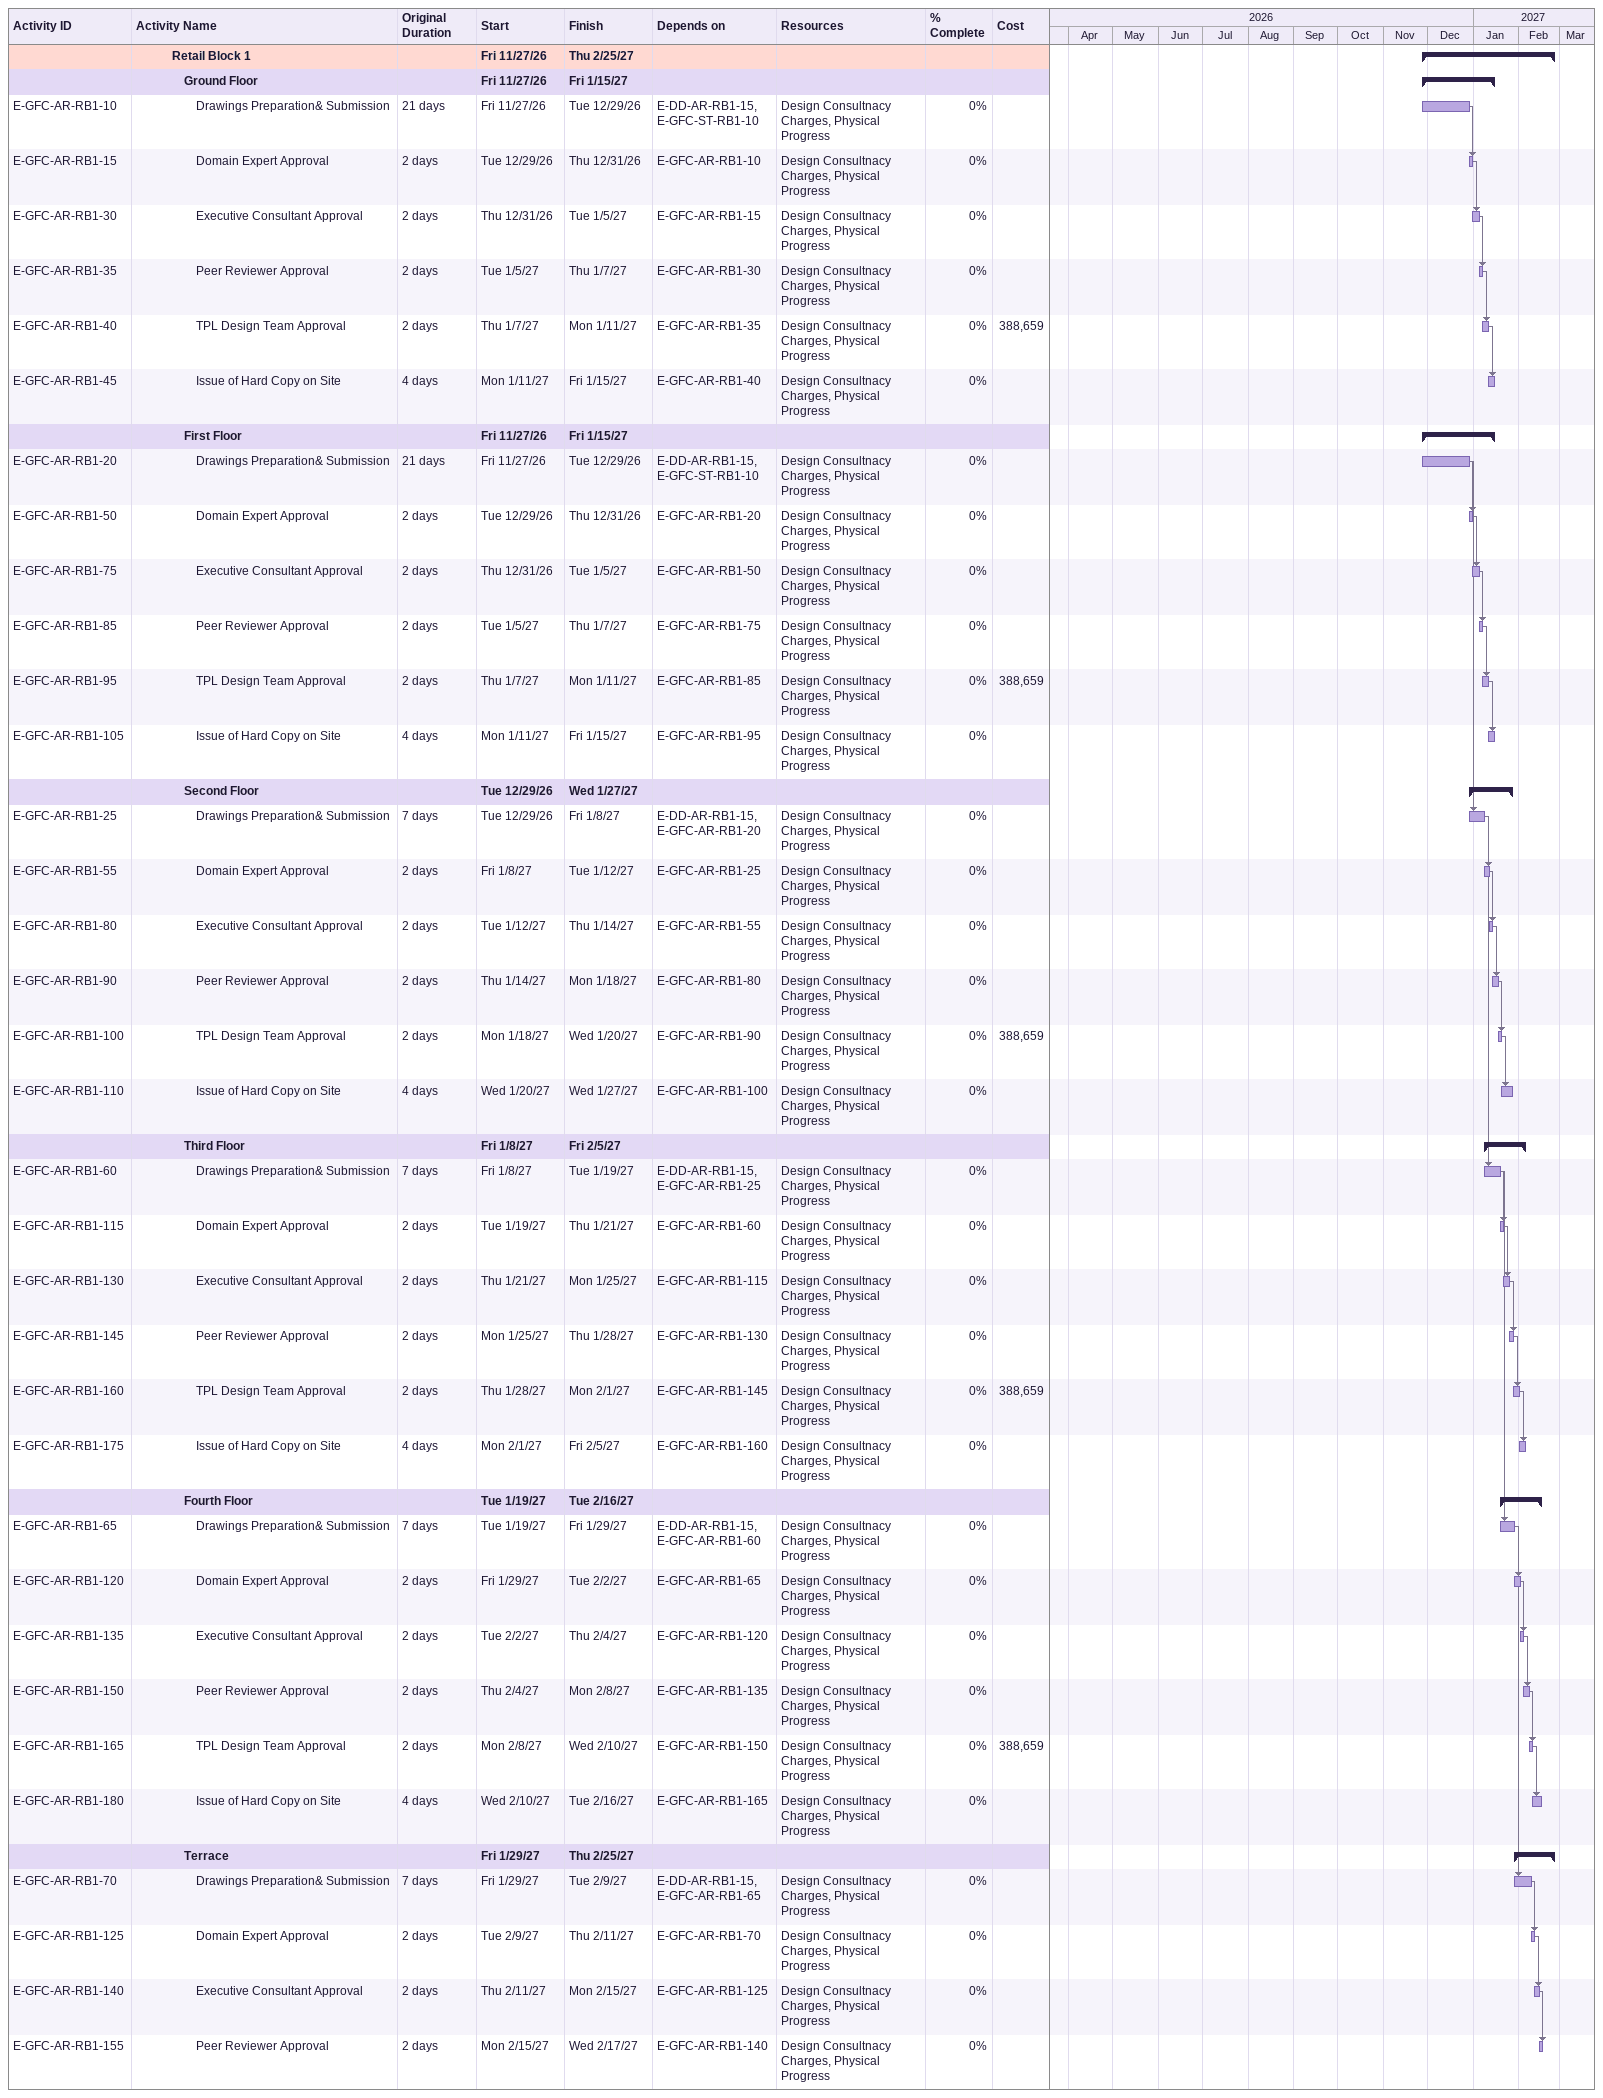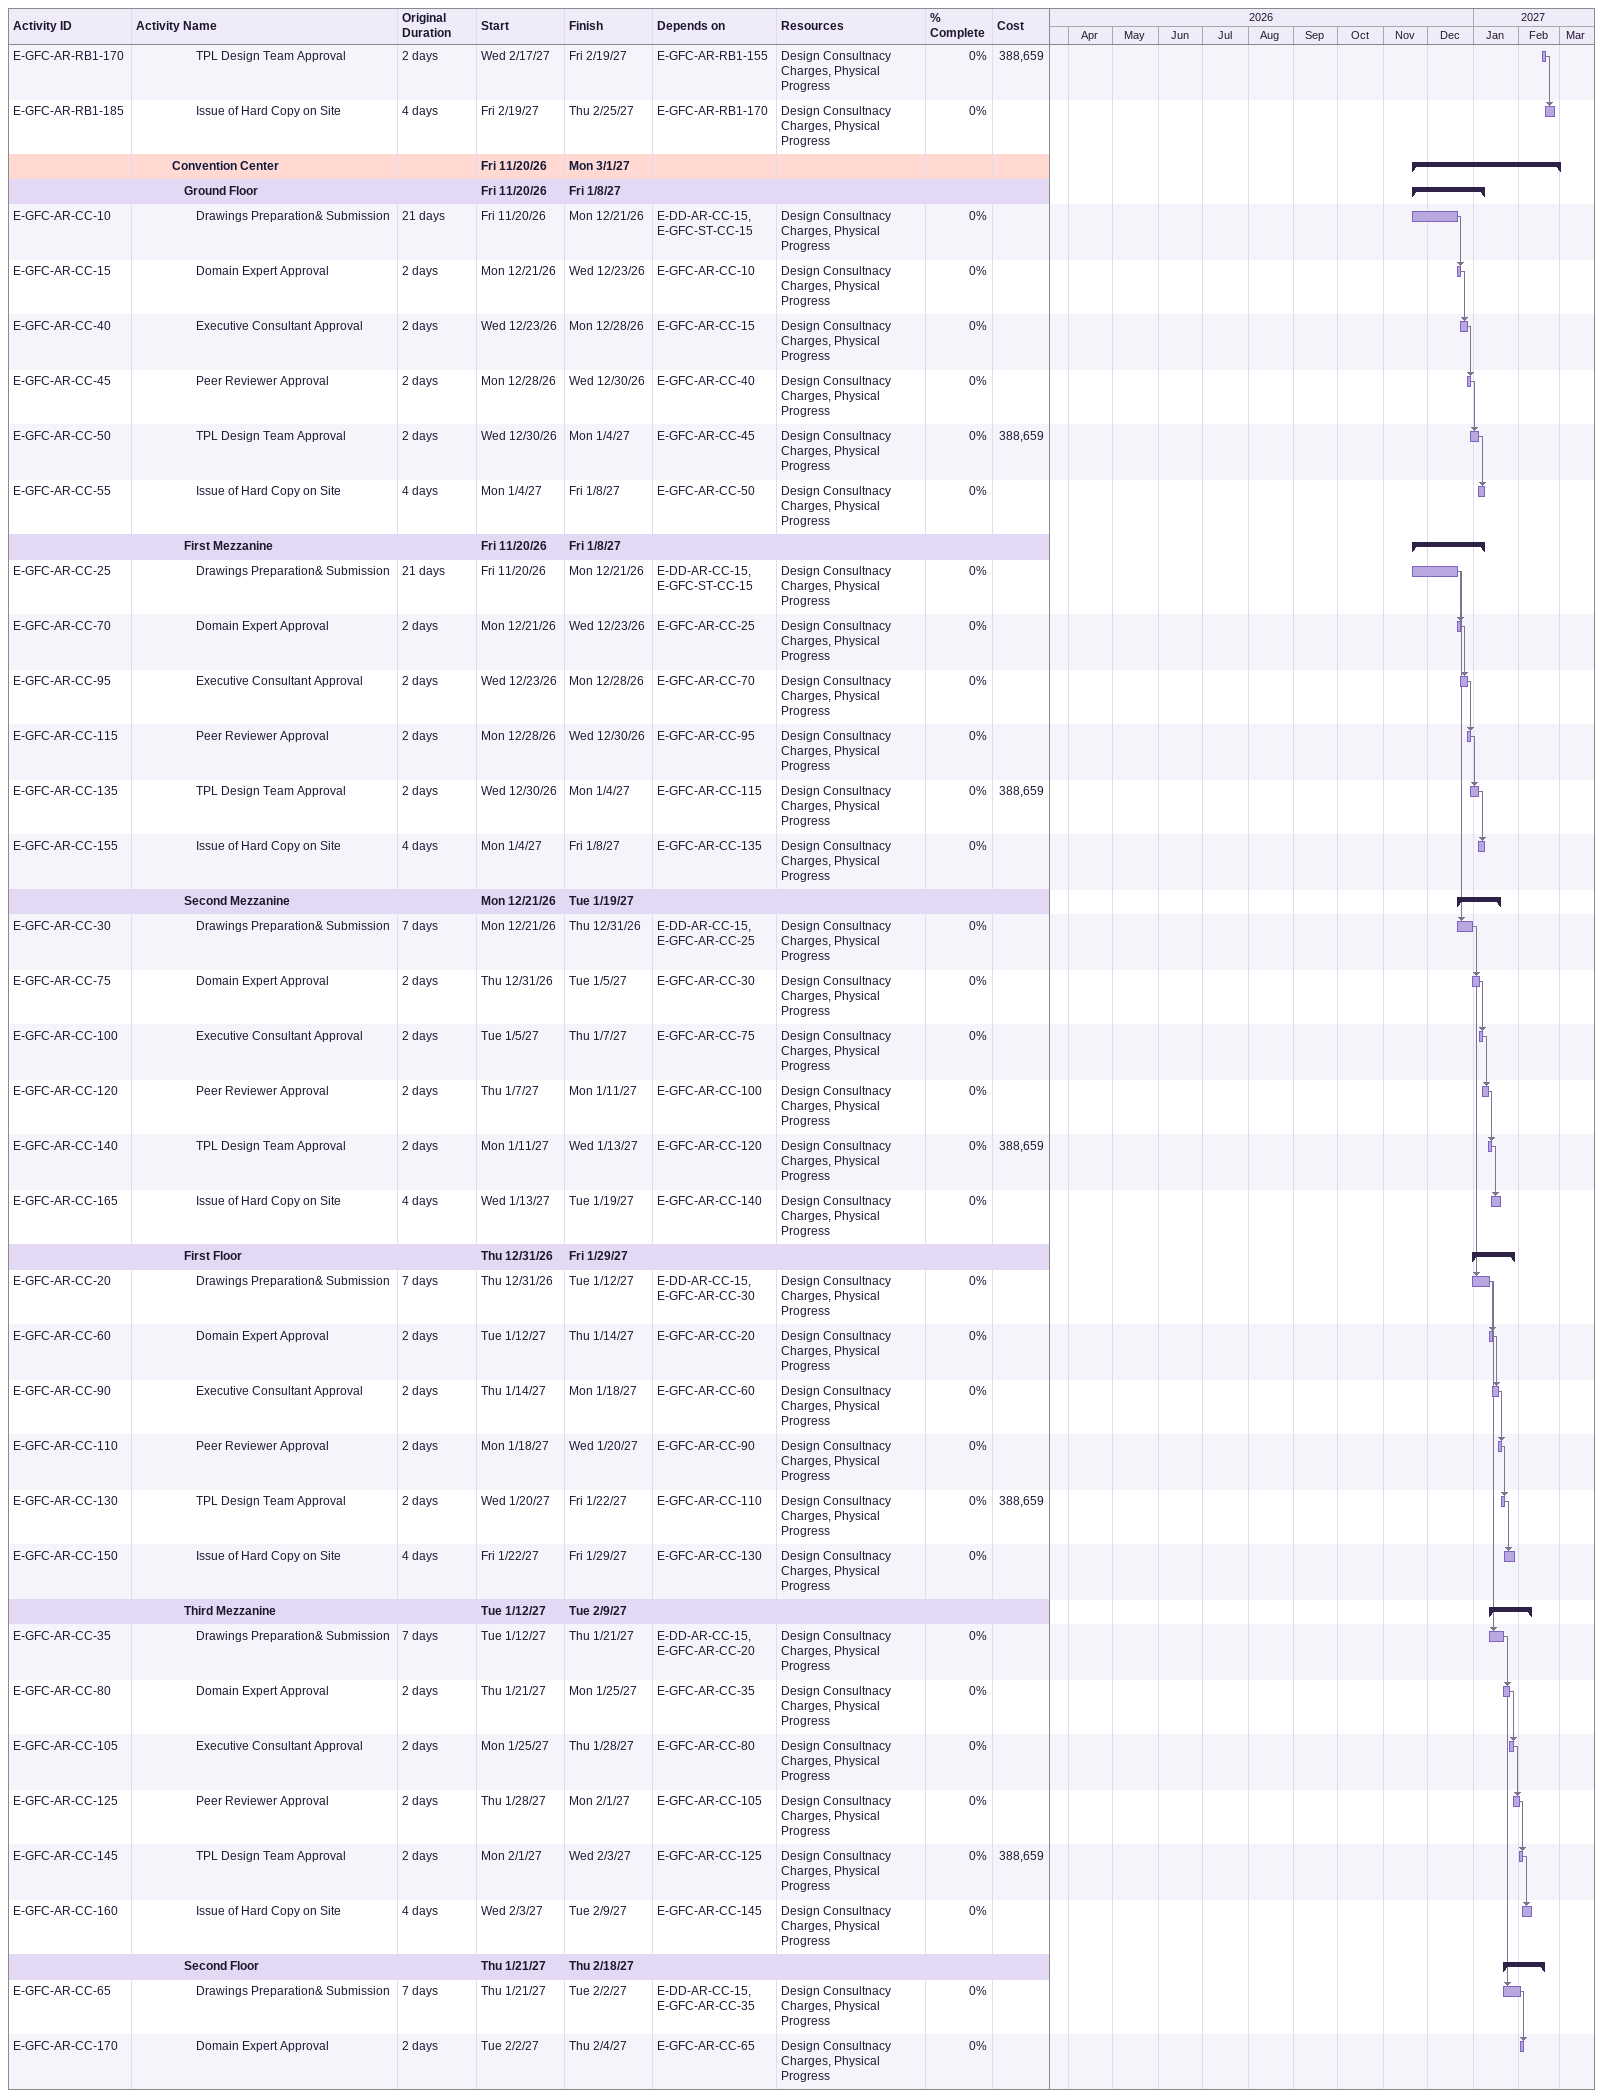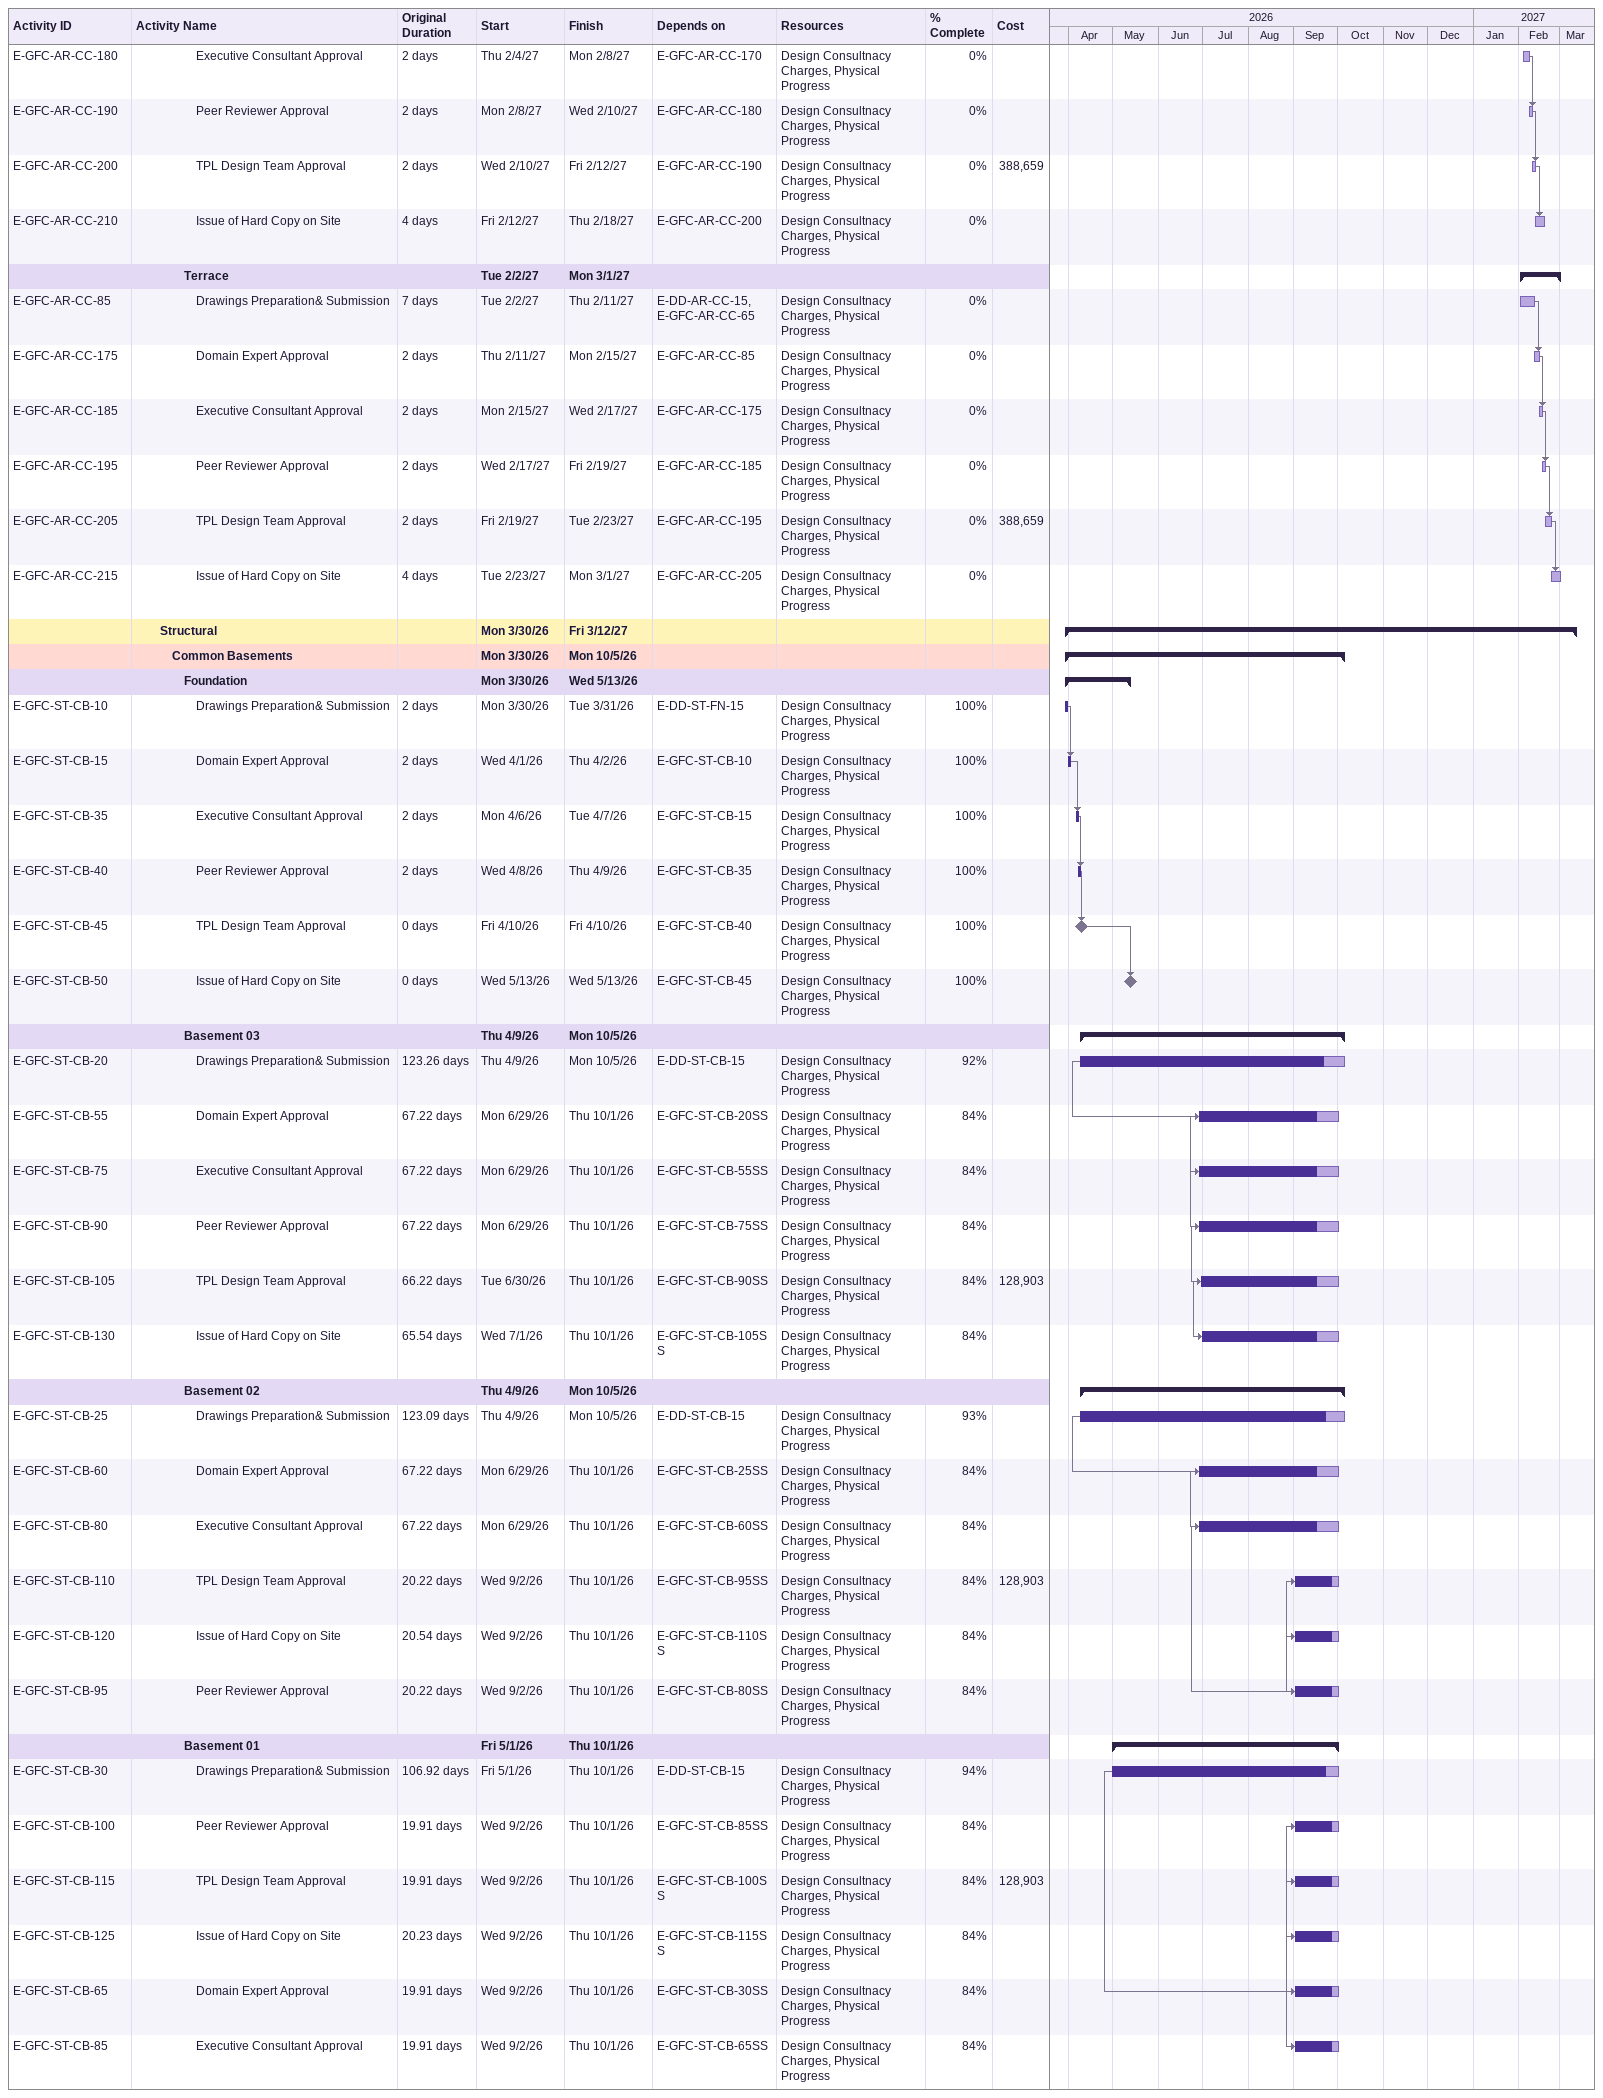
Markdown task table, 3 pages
| ID | Level | Task | Original duration | Start | Finish | Predecessors | Resources | % complete | Cost |
|---|---|---|---|---|---|---|---|---|---|
|  | 4 | **Retail Block 1** |  | 2026-11-27 | 2027-02-25 |  |  |  |  |
|  | 5 | **Ground Floor** |  | 2026-11-27 | 2027-01-15 |  |  |  |  |
| E-GFC-AR-RB1-10 | 6 | Drawings Preparation& Submission | 21d | 2026-11-27 | 2026-12-29 | E-DD-AR-RB1-15, E-GFC-ST-RB1-10 | Design Consultnacy Charges, Physical Progress | 0 |  |
| E-GFC-AR-RB1-15 | 6 | Domain Expert Approval | 2d | 2026-12-29 | 2026-12-31 | E-GFC-AR-RB1-10 | Design Consultnacy Charges, Physical Progress | 0 |  |
| E-GFC-AR-RB1-30 | 6 | Executive Consultant Approval | 2d | 2026-12-31 | 2027-01-05 | E-GFC-AR-RB1-15 | Design Consultnacy Charges, Physical Progress | 0 |  |
| E-GFC-AR-RB1-35 | 6 | Peer Reviewer Approval | 2d | 2027-01-05 | 2027-01-07 | E-GFC-AR-RB1-30 | Design Consultnacy Charges, Physical Progress | 0 |  |
| E-GFC-AR-RB1-40 | 6 | TPL Design Team Approval | 2d | 2027-01-07 | 2027-01-11 | E-GFC-AR-RB1-35 | Design Consultnacy Charges, Physical Progress | 0 | 388659 |
| E-GFC-AR-RB1-45 | 6 | Issue of Hard Copy on Site | 4d | 2027-01-11 | 2027-01-15 | E-GFC-AR-RB1-40 | Design Consultnacy Charges, Physical Progress | 0 |  |
|  | 5 | **First Floor** |  | 2026-11-27 | 2027-01-15 |  |  |  |  |
| E-GFC-AR-RB1-20 | 6 | Drawings Preparation& Submission | 21d | 2026-11-27 | 2026-12-29 | E-DD-AR-RB1-15, E-GFC-ST-RB1-10 | Design Consultnacy Charges, Physical Progress | 0 |  |
| E-GFC-AR-RB1-50 | 6 | Domain Expert Approval | 2d | 2026-12-29 | 2026-12-31 | E-GFC-AR-RB1-20 | Design Consultnacy Charges, Physical Progress | 0 |  |
| E-GFC-AR-RB1-75 | 6 | Executive Consultant Approval | 2d | 2026-12-31 | 2027-01-05 | E-GFC-AR-RB1-50 | Design Consultnacy Charges, Physical Progress | 0 |  |
| E-GFC-AR-RB1-85 | 6 | Peer Reviewer Approval | 2d | 2027-01-05 | 2027-01-07 | E-GFC-AR-RB1-75 | Design Consultnacy Charges, Physical Progress | 0 |  |
| E-GFC-AR-RB1-95 | 6 | TPL Design Team Approval | 2d | 2027-01-07 | 2027-01-11 | E-GFC-AR-RB1-85 | Design Consultnacy Charges, Physical Progress | 0 | 388659 |
| E-GFC-AR-RB1-105 | 6 | Issue of Hard Copy on Site | 4d | 2027-01-11 | 2027-01-15 | E-GFC-AR-RB1-95 | Design Consultnacy Charges, Physical Progress | 0 |  |
|  | 5 | **Second Floor** |  | 2026-12-29 | 2027-01-27 |  |  |  |  |
| E-GFC-AR-RB1-25 | 6 | Drawings Preparation& Submission | 7d | 2026-12-29 | 2027-01-08 | E-DD-AR-RB1-15, E-GFC-AR-RB1-20 | Design Consultnacy Charges, Physical Progress | 0 |  |
| E-GFC-AR-RB1-55 | 6 | Domain Expert Approval | 2d | 2027-01-08 | 2027-01-12 | E-GFC-AR-RB1-25 | Design Consultnacy Charges, Physical Progress | 0 |  |
| E-GFC-AR-RB1-80 | 6 | Executive Consultant Approval | 2d | 2027-01-12 | 2027-01-14 | E-GFC-AR-RB1-55 | Design Consultnacy Charges, Physical Progress | 0 |  |
| E-GFC-AR-RB1-90 | 6 | Peer Reviewer Approval | 2d | 2027-01-14 | 2027-01-18 | E-GFC-AR-RB1-80 | Design Consultnacy Charges, Physical Progress | 0 |  |
| E-GFC-AR-RB1-100 | 6 | TPL Design Team Approval | 2d | 2027-01-18 | 2027-01-20 | E-GFC-AR-RB1-90 | Design Consultnacy Charges, Physical Progress | 0 | 388659 |
| E-GFC-AR-RB1-110 | 6 | Issue of Hard Copy on Site | 4d | 2027-01-20 | 2027-01-27 | E-GFC-AR-RB1-100 | Design Consultnacy Charges, Physical Progress | 0 |  |
|  | 5 | **Third Floor** |  | 2027-01-08 | 2027-02-05 |  |  |  |  |
| E-GFC-AR-RB1-60 | 6 | Drawings Preparation& Submission | 7d | 2027-01-08 | 2027-01-19 | E-DD-AR-RB1-15, E-GFC-AR-RB1-25 | Design Consultnacy Charges, Physical Progress | 0 |  |
| E-GFC-AR-RB1-115 | 6 | Domain Expert Approval | 2d | 2027-01-19 | 2027-01-21 | E-GFC-AR-RB1-60 | Design Consultnacy Charges, Physical Progress | 0 |  |
| E-GFC-AR-RB1-130 | 6 | Executive Consultant Approval | 2d | 2027-01-21 | 2027-01-25 | E-GFC-AR-RB1-115 | Design Consultnacy Charges, Physical Progress | 0 |  |
| E-GFC-AR-RB1-145 | 6 | Peer Reviewer Approval | 2d | 2027-01-25 | 2027-01-28 | E-GFC-AR-RB1-130 | Design Consultnacy Charges, Physical Progress | 0 |  |
| E-GFC-AR-RB1-160 | 6 | TPL Design Team Approval | 2d | 2027-01-28 | 2027-02-01 | E-GFC-AR-RB1-145 | Design Consultnacy Charges, Physical Progress | 0 | 388659 |
| E-GFC-AR-RB1-175 | 6 | Issue of Hard Copy on Site | 4d | 2027-02-01 | 2027-02-05 | E-GFC-AR-RB1-160 | Design Consultnacy Charges, Physical Progress | 0 |  |
|  | 5 | **Fourth Floor** |  | 2027-01-19 | 2027-02-16 |  |  |  |  |
| E-GFC-AR-RB1-65 | 6 | Drawings Preparation& Submission | 7d | 2027-01-19 | 2027-01-29 | E-DD-AR-RB1-15, E-GFC-AR-RB1-60 | Design Consultnacy Charges, Physical Progress | 0 |  |
| E-GFC-AR-RB1-120 | 6 | Domain Expert Approval | 2d | 2027-01-29 | 2027-02-02 | E-GFC-AR-RB1-65 | Design Consultnacy Charges, Physical Progress | 0 |  |
| E-GFC-AR-RB1-135 | 6 | Executive Consultant Approval | 2d | 2027-02-02 | 2027-02-04 | E-GFC-AR-RB1-120 | Design Consultnacy Charges, Physical Progress | 0 |  |
| E-GFC-AR-RB1-150 | 6 | Peer Reviewer Approval | 2d | 2027-02-04 | 2027-02-08 | E-GFC-AR-RB1-135 | Design Consultnacy Charges, Physical Progress | 0 |  |
| E-GFC-AR-RB1-165 | 6 | TPL Design Team Approval | 2d | 2027-02-08 | 2027-02-10 | E-GFC-AR-RB1-150 | Design Consultnacy Charges, Physical Progress | 0 | 388659 |
| E-GFC-AR-RB1-180 | 6 | Issue of Hard Copy on Site | 4d | 2027-02-10 | 2027-02-16 | E-GFC-AR-RB1-165 | Design Consultnacy Charges, Physical Progress | 0 |  |
|  | 5 | **Terrace** |  | 2027-01-29 | 2027-02-25 |  |  |  |  |
| E-GFC-AR-RB1-70 | 6 | Drawings Preparation& Submission | 7d | 2027-01-29 | 2027-02-09 | E-DD-AR-RB1-15, E-GFC-AR-RB1-65 | Design Consultnacy Charges, Physical Progress | 0 |  |
| E-GFC-AR-RB1-125 | 6 | Domain Expert Approval | 2d | 2027-02-09 | 2027-02-11 | E-GFC-AR-RB1-70 | Design Consultnacy Charges, Physical Progress | 0 |  |
| E-GFC-AR-RB1-140 | 6 | Executive Consultant Approval | 2d | 2027-02-11 | 2027-02-15 | E-GFC-AR-RB1-125 | Design Consultnacy Charges, Physical Progress | 0 |  |
| E-GFC-AR-RB1-155 | 6 | Peer Reviewer Approval | 2d | 2027-02-15 | 2027-02-17 | E-GFC-AR-RB1-140 | Design Consultnacy Charges, Physical Progress | 0 |  |
| E-GFC-AR-RB1-170 | 6 | TPL Design Team Approval | 2d | 2027-02-17 | 2027-02-19 | E-GFC-AR-RB1-155 | Design Consultnacy Charges, Physical Progress | 0 | 388659 |
| E-GFC-AR-RB1-185 | 6 | Issue of Hard Copy on Site | 4d | 2027-02-19 | 2027-02-25 | E-GFC-AR-RB1-170 | Design Consultnacy Charges, Physical Progress | 0 |  |
|  | 4 | **Convention Center** |  | 2026-11-20 | 2027-03-01 |  |  |  |  |
|  | 5 | **Ground Floor** |  | 2026-11-20 | 2027-01-08 |  |  |  |  |
| E-GFC-AR-CC-10 | 6 | Drawings Preparation& Submission | 21d | 2026-11-20 | 2026-12-21 | E-DD-AR-CC-15, E-GFC-ST-CC-15 | Design Consultnacy Charges, Physical Progress | 0 |  |
| E-GFC-AR-CC-15 | 6 | Domain Expert Approval | 2d | 2026-12-21 | 2026-12-23 | E-GFC-AR-CC-10 | Design Consultnacy Charges, Physical Progress | 0 |  |
| E-GFC-AR-CC-40 | 6 | Executive Consultant Approval | 2d | 2026-12-23 | 2026-12-28 | E-GFC-AR-CC-15 | Design Consultnacy Charges, Physical Progress | 0 |  |
| E-GFC-AR-CC-45 | 6 | Peer Reviewer Approval | 2d | 2026-12-28 | 2026-12-30 | E-GFC-AR-CC-40 | Design Consultnacy Charges, Physical Progress | 0 |  |
| E-GFC-AR-CC-50 | 6 | TPL Design Team Approval | 2d | 2026-12-30 | 2027-01-04 | E-GFC-AR-CC-45 | Design Consultnacy Charges, Physical Progress | 0 | 388659 |
| E-GFC-AR-CC-55 | 6 | Issue of Hard Copy on Site | 4d | 2027-01-04 | 2027-01-08 | E-GFC-AR-CC-50 | Design Consultnacy Charges, Physical Progress | 0 |  |
|  | 5 | **First Mezzanine** |  | 2026-11-20 | 2027-01-08 |  |  |  |  |
| E-GFC-AR-CC-25 | 6 | Drawings Preparation& Submission | 21d | 2026-11-20 | 2026-12-21 | E-DD-AR-CC-15, E-GFC-ST-CC-15 | Design Consultnacy Charges, Physical Progress | 0 |  |
| E-GFC-AR-CC-70 | 6 | Domain Expert Approval | 2d | 2026-12-21 | 2026-12-23 | E-GFC-AR-CC-25 | Design Consultnacy Charges, Physical Progress | 0 |  |
| E-GFC-AR-CC-95 | 6 | Executive Consultant Approval | 2d | 2026-12-23 | 2026-12-28 | E-GFC-AR-CC-70 | Design Consultnacy Charges, Physical Progress | 0 |  |
| E-GFC-AR-CC-115 | 6 | Peer Reviewer Approval | 2d | 2026-12-28 | 2026-12-30 | E-GFC-AR-CC-95 | Design Consultnacy Charges, Physical Progress | 0 |  |
| E-GFC-AR-CC-135 | 6 | TPL Design Team Approval | 2d | 2026-12-30 | 2027-01-04 | E-GFC-AR-CC-115 | Design Consultnacy Charges, Physical Progress | 0 | 388659 |
| E-GFC-AR-CC-155 | 6 | Issue of Hard Copy on Site | 4d | 2027-01-04 | 2027-01-08 | E-GFC-AR-CC-135 | Design Consultnacy Charges, Physical Progress | 0 |  |
|  | 5 | **Second Mezzanine** |  | 2026-12-21 | 2027-01-19 |  |  |  |  |
| E-GFC-AR-CC-30 | 6 | Drawings Preparation& Submission | 7d | 2026-12-21 | 2026-12-31 | E-DD-AR-CC-15, E-GFC-AR-CC-25 | Design Consultnacy Charges, Physical Progress | 0 |  |
| E-GFC-AR-CC-75 | 6 | Domain Expert Approval | 2d | 2026-12-31 | 2027-01-05 | E-GFC-AR-CC-30 | Design Consultnacy Charges, Physical Progress | 0 |  |
| E-GFC-AR-CC-100 | 6 | Executive Consultant Approval | 2d | 2027-01-05 | 2027-01-07 | E-GFC-AR-CC-75 | Design Consultnacy Charges, Physical Progress | 0 |  |
| E-GFC-AR-CC-120 | 6 | Peer Reviewer Approval | 2d | 2027-01-07 | 2027-01-11 | E-GFC-AR-CC-100 | Design Consultnacy Charges, Physical Progress | 0 |  |
| E-GFC-AR-CC-140 | 6 | TPL Design Team Approval | 2d | 2027-01-11 | 2027-01-13 | E-GFC-AR-CC-120 | Design Consultnacy Charges, Physical Progress | 0 | 388659 |
| E-GFC-AR-CC-165 | 6 | Issue of Hard Copy on Site | 4d | 2027-01-13 | 2027-01-19 | E-GFC-AR-CC-140 | Design Consultnacy Charges, Physical Progress | 0 |  |
|  | 5 | **First Floor** |  | 2026-12-31 | 2027-01-29 |  |  |  |  |
| E-GFC-AR-CC-20 | 6 | Drawings Preparation& Submission | 7d | 2026-12-31 | 2027-01-12 | E-DD-AR-CC-15, E-GFC-AR-CC-30 | Design Consultnacy Charges, Physical Progress | 0 |  |
| E-GFC-AR-CC-60 | 6 | Domain Expert Approval | 2d | 2027-01-12 | 2027-01-14 | E-GFC-AR-CC-20 | Design Consultnacy Charges, Physical Progress | 0 |  |
| E-GFC-AR-CC-90 | 6 | Executive Consultant Approval | 2d | 2027-01-14 | 2027-01-18 | E-GFC-AR-CC-60 | Design Consultnacy Charges, Physical Progress | 0 |  |
| E-GFC-AR-CC-110 | 6 | Peer Reviewer Approval | 2d | 2027-01-18 | 2027-01-20 | E-GFC-AR-CC-90 | Design Consultnacy Charges, Physical Progress | 0 |  |
| E-GFC-AR-CC-130 | 6 | TPL Design Team Approval | 2d | 2027-01-20 | 2027-01-22 | E-GFC-AR-CC-110 | Design Consultnacy Charges, Physical Progress | 0 | 388659 |
| E-GFC-AR-CC-150 | 6 | Issue of Hard Copy on Site | 4d | 2027-01-22 | 2027-01-29 | E-GFC-AR-CC-130 | Design Consultnacy Charges, Physical Progress | 0 |  |
|  | 5 | **Third Mezzanine** |  | 2027-01-12 | 2027-02-09 |  |  |  |  |
| E-GFC-AR-CC-35 | 6 | Drawings Preparation& Submission | 7d | 2027-01-12 | 2027-01-21 | E-DD-AR-CC-15, E-GFC-AR-CC-20 | Design Consultnacy Charges, Physical Progress | 0 |  |
| E-GFC-AR-CC-80 | 6 | Domain Expert Approval | 2d | 2027-01-21 | 2027-01-25 | E-GFC-AR-CC-35 | Design Consultnacy Charges, Physical Progress | 0 |  |
| E-GFC-AR-CC-105 | 6 | Executive Consultant Approval | 2d | 2027-01-25 | 2027-01-28 | E-GFC-AR-CC-80 | Design Consultnacy Charges, Physical Progress | 0 |  |
| E-GFC-AR-CC-125 | 6 | Peer Reviewer Approval | 2d | 2027-01-28 | 2027-02-01 | E-GFC-AR-CC-105 | Design Consultnacy Charges, Physical Progress | 0 |  |
| E-GFC-AR-CC-145 | 6 | TPL Design Team Approval | 2d | 2027-02-01 | 2027-02-03 | E-GFC-AR-CC-125 | Design Consultnacy Charges, Physical Progress | 0 | 388659 |
| E-GFC-AR-CC-160 | 6 | Issue of Hard Copy on Site | 4d | 2027-02-03 | 2027-02-09 | E-GFC-AR-CC-145 | Design Consultnacy Charges, Physical Progress | 0 |  |
|  | 5 | **Second Floor** |  | 2027-01-21 | 2027-02-18 |  |  |  |  |
| E-GFC-AR-CC-65 | 6 | Drawings Preparation& Submission | 7d | 2027-01-21 | 2027-02-02 | E-DD-AR-CC-15, E-GFC-AR-CC-35 | Design Consultnacy Charges, Physical Progress | 0 |  |
| E-GFC-AR-CC-170 | 6 | Domain Expert Approval | 2d | 2027-02-02 | 2027-02-04 | E-GFC-AR-CC-65 | Design Consultnacy Charges, Physical Progress | 0 |  |
| E-GFC-AR-CC-180 | 6 | Executive Consultant Approval | 2d | 2027-02-04 | 2027-02-08 | E-GFC-AR-CC-170 | Design Consultnacy Charges, Physical Progress | 0 |  |
| E-GFC-AR-CC-190 | 6 | Peer Reviewer Approval | 2d | 2027-02-08 | 2027-02-10 | E-GFC-AR-CC-180 | Design Consultnacy Charges, Physical Progress | 0 |  |
| E-GFC-AR-CC-200 | 6 | TPL Design Team Approval | 2d | 2027-02-10 | 2027-02-12 | E-GFC-AR-CC-190 | Design Consultnacy Charges, Physical Progress | 0 | 388659 |
| E-GFC-AR-CC-210 | 6 | Issue of Hard Copy on Site | 4d | 2027-02-12 | 2027-02-18 | E-GFC-AR-CC-200 | Design Consultnacy Charges, Physical Progress | 0 |  |
|  | 5 | **Terrace** |  | 2027-02-02 | 2027-03-01 |  |  |  |  |
| E-GFC-AR-CC-85 | 6 | Drawings Preparation& Submission | 7d | 2027-02-02 | 2027-02-11 | E-DD-AR-CC-15, E-GFC-AR-CC-65 | Design Consultnacy Charges, Physical Progress | 0 |  |
| E-GFC-AR-CC-175 | 6 | Domain Expert Approval | 2d | 2027-02-11 | 2027-02-15 | E-GFC-AR-CC-85 | Design Consultnacy Charges, Physical Progress | 0 |  |
| E-GFC-AR-CC-185 | 6 | Executive Consultant Approval | 2d | 2027-02-15 | 2027-02-17 | E-GFC-AR-CC-175 | Design Consultnacy Charges, Physical Progress | 0 |  |
| E-GFC-AR-CC-195 | 6 | Peer Reviewer Approval | 2d | 2027-02-17 | 2027-02-19 | E-GFC-AR-CC-185 | Design Consultnacy Charges, Physical Progress | 0 |  |
| E-GFC-AR-CC-205 | 6 | TPL Design Team Approval | 2d | 2027-02-19 | 2027-02-23 | E-GFC-AR-CC-195 | Design Consultnacy Charges, Physical Progress | 0 | 388659 |
| E-GFC-AR-CC-215 | 6 | Issue of Hard Copy on Site | 4d | 2027-02-23 | 2027-03-01 | E-GFC-AR-CC-205 | Design Consultnacy Charges, Physical Progress | 0 |  |
|  | 3 | **Structural** |  | 2026-03-30 | 2027-03-12 |  |  |  |  |
|  | 4 | **Common Basements** |  | 2026-03-30 | 2026-10-05 |  |  |  |  |
|  | 5 | **Foundation** |  | 2026-03-30 | 2026-05-13 |  |  |  |  |
| E-GFC-ST-CB-10 | 6 | Drawings Preparation& Submission | 2d | 2026-03-30 | 2026-03-31 | E-DD-ST-FN-15 | Design Consultnacy Charges, Physical Progress | 100 |  |
| E-GFC-ST-CB-15 | 6 | Domain Expert Approval | 2d | 2026-04-01 | 2026-04-02 | E-GFC-ST-CB-10 | Design Consultnacy Charges, Physical Progress | 100 |  |
| E-GFC-ST-CB-35 | 6 | Executive Consultant Approval | 2d | 2026-04-06 | 2026-04-07 | E-GFC-ST-CB-15 | Design Consultnacy Charges, Physical Progress | 100 |  |
| E-GFC-ST-CB-40 | 6 | Peer Reviewer Approval | 2d | 2026-04-08 | 2026-04-09 | E-GFC-ST-CB-35 | Design Consultnacy Charges, Physical Progress | 100 |  |
| E-GFC-ST-CB-45 | 6 | TPL Design Team Approval | 0d | 2026-04-10 | 2026-04-10 | E-GFC-ST-CB-40 | Design Consultnacy Charges, Physical Progress | 100 |  |
| E-GFC-ST-CB-50 | 6 | Issue of Hard Copy on Site | 0d | 2026-05-13 | 2026-05-13 | E-GFC-ST-CB-45 | Design Consultnacy Charges, Physical Progress | 100 |  |
|  | 5 | **Basement 03** |  | 2026-04-09 | 2026-10-05 |  |  |  |  |
| E-GFC-ST-CB-20 | 6 | Drawings Preparation& Submission | 123.26d | 2026-04-09 | 2026-10-05 | E-DD-ST-CB-15 | Design Consultnacy Charges, Physical Progress | 92 |  |
| E-GFC-ST-CB-55 | 6 | Domain Expert Approval | 67.22d | 2026-06-29 | 2026-10-01 | E-GFC-ST-CB-20SS | Design Consultnacy Charges, Physical Progress | 84 |  |
| E-GFC-ST-CB-75 | 6 | Executive Consultant Approval | 67.22d | 2026-06-29 | 2026-10-01 | E-GFC-ST-CB-55SS | Design Consultnacy Charges, Physical Progress | 84 |  |
| E-GFC-ST-CB-90 | 6 | Peer Reviewer Approval | 67.22d | 2026-06-29 | 2026-10-01 | E-GFC-ST-CB-75SS | Design Consultnacy Charges, Physical Progress | 84 |  |
| E-GFC-ST-CB-105 | 6 | TPL Design Team Approval | 66.22d | 2026-06-30 | 2026-10-01 | E-GFC-ST-CB-90SS | Design Consultnacy Charges, Physical Progress | 84 | 128903 |
| E-GFC-ST-CB-130 | 6 | Issue of Hard Copy on Site | 65.54d | 2026-07-01 | 2026-10-01 | E-GFC-ST-CB-105SS | Design Consultnacy Charges, Physical Progress | 84 |  |
|  | 5 | **Basement 02** |  | 2026-04-09 | 2026-10-05 |  |  |  |  |
| E-GFC-ST-CB-25 | 6 | Drawings Preparation& Submission | 123.09d | 2026-04-09 | 2026-10-05 | E-DD-ST-CB-15 | Design Consultnacy Charges, Physical Progress | 93 |  |
| E-GFC-ST-CB-60 | 6 | Domain Expert Approval | 67.22d | 2026-06-29 | 2026-10-01 | E-GFC-ST-CB-25SS | Design Consultnacy Charges, Physical Progress | 84 |  |
| E-GFC-ST-CB-80 | 6 | Executive Consultant Approval | 67.22d | 2026-06-29 | 2026-10-01 | E-GFC-ST-CB-60SS | Design Consultnacy Charges, Physical Progress | 84 |  |
| E-GFC-ST-CB-110 | 6 | TPL Design Team Approval | 20.22d | 2026-09-02 | 2026-10-01 | E-GFC-ST-CB-95SS | Design Consultnacy Charges, Physical Progress | 84 | 128903 |
| E-GFC-ST-CB-120 | 6 | Issue of Hard Copy on Site | 20.54d | 2026-09-02 | 2026-10-01 | E-GFC-ST-CB-110SS | Design Consultnacy Charges, Physical Progress | 84 |  |
| E-GFC-ST-CB-95 | 6 | Peer Reviewer Approval | 20.22d | 2026-09-02 | 2026-10-01 | E-GFC-ST-CB-80SS | Design Consultnacy Charges, Physical Progress | 84 |  |
|  | 5 | **Basement 01** |  | 2026-05-01 | 2026-10-01 |  |  |  |  |
| E-GFC-ST-CB-30 | 6 | Drawings Preparation& Submission | 106.92d | 2026-05-01 | 2026-10-01 | E-DD-ST-CB-15 | Design Consultnacy Charges, Physical Progress | 94 |  |
| E-GFC-ST-CB-100 | 6 | Peer Reviewer Approval | 19.91d | 2026-09-02 | 2026-10-01 | E-GFC-ST-CB-85SS | Design Consultnacy Charges, Physical Progress | 84 |  |
| E-GFC-ST-CB-115 | 6 | TPL Design Team Approval | 19.91d | 2026-09-02 | 2026-10-01 | E-GFC-ST-CB-100SS | Design Consultnacy Charges, Physical Progress | 84 | 128903 |
| E-GFC-ST-CB-125 | 6 | Issue of Hard Copy on Site | 20.23d | 2026-09-02 | 2026-10-01 | E-GFC-ST-CB-115SS | Design Consultnacy Charges, Physical Progress | 84 |  |
| E-GFC-ST-CB-65 | 6 | Domain Expert Approval | 19.91d | 2026-09-02 | 2026-10-01 | E-GFC-ST-CB-30SS | Design Consultnacy Charges, Physical Progress | 84 |  |
| E-GFC-ST-CB-85 | 6 | Executive Consultant Approval | 19.91d | 2026-09-02 | 2026-10-01 | E-GFC-ST-CB-65SS | Design Consultnacy Charges, Physical Progress | 84 |  |
